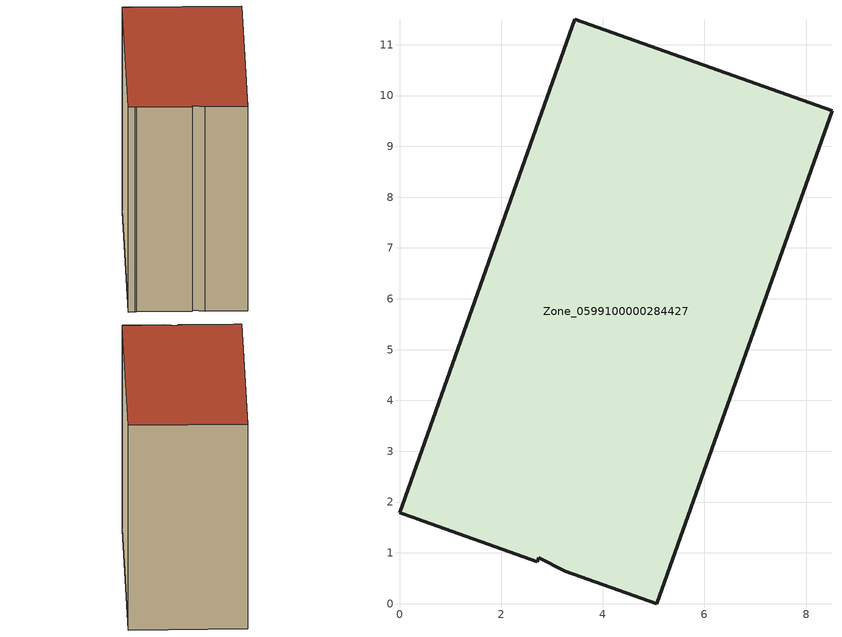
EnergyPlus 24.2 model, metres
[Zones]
Zone_0599100000284427
 floor ground (C_G): 2.71,0.83 0.34,1.67 0.29,1.69 0,1.79 3.45,11.5 8.51,9.7 5.06,0 3.26,0.64 2.74,0.91 z0
 wall outside (C_F): 2.71,0.83 2.74,0.91 3.26,0.64 5.06,0 8.51,9.7 3.45,11.5 0,1.79 0.29,1.69 0.34,1.67 2.71,0.83 z0:10.23
 roof outside (C_R): 0.34,1.67 2.71,0.83 2.74,0.91 3.26,0.64 5.06,0 8.51,9.7 3.45,11.5 0,1.79 0.29,1.69 z10.23
[BUILDING]
Pand.0599100000284427: North Axis=0; Terrain=City; Loads Convergence Tolerance Value=0.04; Temperature Convergence Tolerance Value=0.4; Solar Distribution=FullExterior; Maximum Number of Warmup Days=25; Minimum Number of Warmup Days=1
[Site:Location]
Rotterdam.The.Hague.AP_ZH_NLD Design_Conditions: Latitude=51.96; Longitude=4.45; Time Zone=1; Elevation=-4.5
[SITE:GROUNDTEMPERATURE:BUILDINGSURFACE]
18, 18, 18, 18, 18, 18, 18, 18, 18, 18, 18, 18
[MATERIAL] Thermal Absorptance=0.9; Solar Absorptance=0.7; Visible Absorptance=0.7
Name | Roughness | Thickness | Conductivity | Density | Specific Heat
G.TI.1946 | MediumSmooth | 0.15 | 1 | 540 | 1210
F.TI.1946 | Rough | 0.3 | 0.857143 | 1920 | 840
R.TI.1946 | MediumRough | 0.2 | 0.1 | 1500 | 1000
[CONSTRUCTION]
C_G: G.TI.1946
C_F: F.TI.1946
C_R: R.TI.1946
[ZONE]
Zone_0599100000284427: Type=1; Multiplier=1; Ceiling Height=Autocalculate; Volume=Autocalculate; Floor Area=autocalculate; Part of Total Floor Area=Yes
[ZONEINFILTRATION:DESIGNFLOWRATE]
Infil_Zone_0599100000284427: Zone or ZoneList or Space or SpaceList=Zone_0599100000284427; Schedule=AlwaysOn; Design Flow Rate Calculation Method=Flow/Area; Flow Rate per Floor Area=0.003; Constant Term Coefficient=1; Temperature Term Coefficient=0; Velocity Term Coefficient=0; Velocity Squared Term Coefficient=0
[HVACTEMPLATE:ZONE:IDEALLOADSAIRSYSTEM]
Zone_0599100000284427: Maximum Heating Supply Air Temperature=50; Minimum Cooling Supply Air Temperature=13; Maximum Heating Supply Air Humidity Ratio=0.0156; Minimum Cooling Supply Air Humidity Ratio=0.0077; Heating Limit=NoLimit; Cooling Limit=NoLimit; Dehumidification Control Type=ConstantSensibleHeatRatio; Cooling Sensible Heat Ratio=0.7; Dehumidification Setpoint=60; Humidification Control Type=None; Humidification Setpoint=30; Outdoor Air Method=None; Outdoor Air Flow Rate per Person=0.00944; Outdoor Air Flow Rate per Zone Floor Area=0; Outdoor Air Flow Rate per Zone=0; Demand Controlled Ventilation Type=None; Outdoor Air Economizer Type=NoEconomizer; Heat Recovery Type=None; Sensible Heat Recovery Effectiveness=0.7; Latent Heat Recovery Effectiveness=0.65
[ZONECONTROL:THERMOSTAT]
ThermostatControl_Zone_0599100000284427: Zone or ZoneList=Zone_0599100000284427; Control Type Schedule=DualSetpointControlType; Control 1=Thermostat_Zone_0599100000284427; Temperature Difference Between Cutout And Setpoint=0
[THERMOSTATSETPOINT:DUALSETPOINT]
Thermostat_Zone_0599100000284427: Heating Setpoint Temperature Schedule=HeatingSetpoint_Zone_0599100000284427; Cooling Setpoint Temperature Schedule=CoolingSetpoint_Zone_0599100000284427
[SCHEDULE:COMPACT]
HeatingSetpoint_Zone_0599100000284427: Through: 12/31, For: AllDays, Until: 24:00, 21
CoolingSetpoint_Zone_0599100000284427: Through: 12/31, For: AllDays, Until: 24:00, 24
DualSetpointControlType: Through: 12/31, For: AllDays, Until: 24:00, 4
AlwaysOn: Through: 12/31, For: AllDays, Until: 24:00, 1
